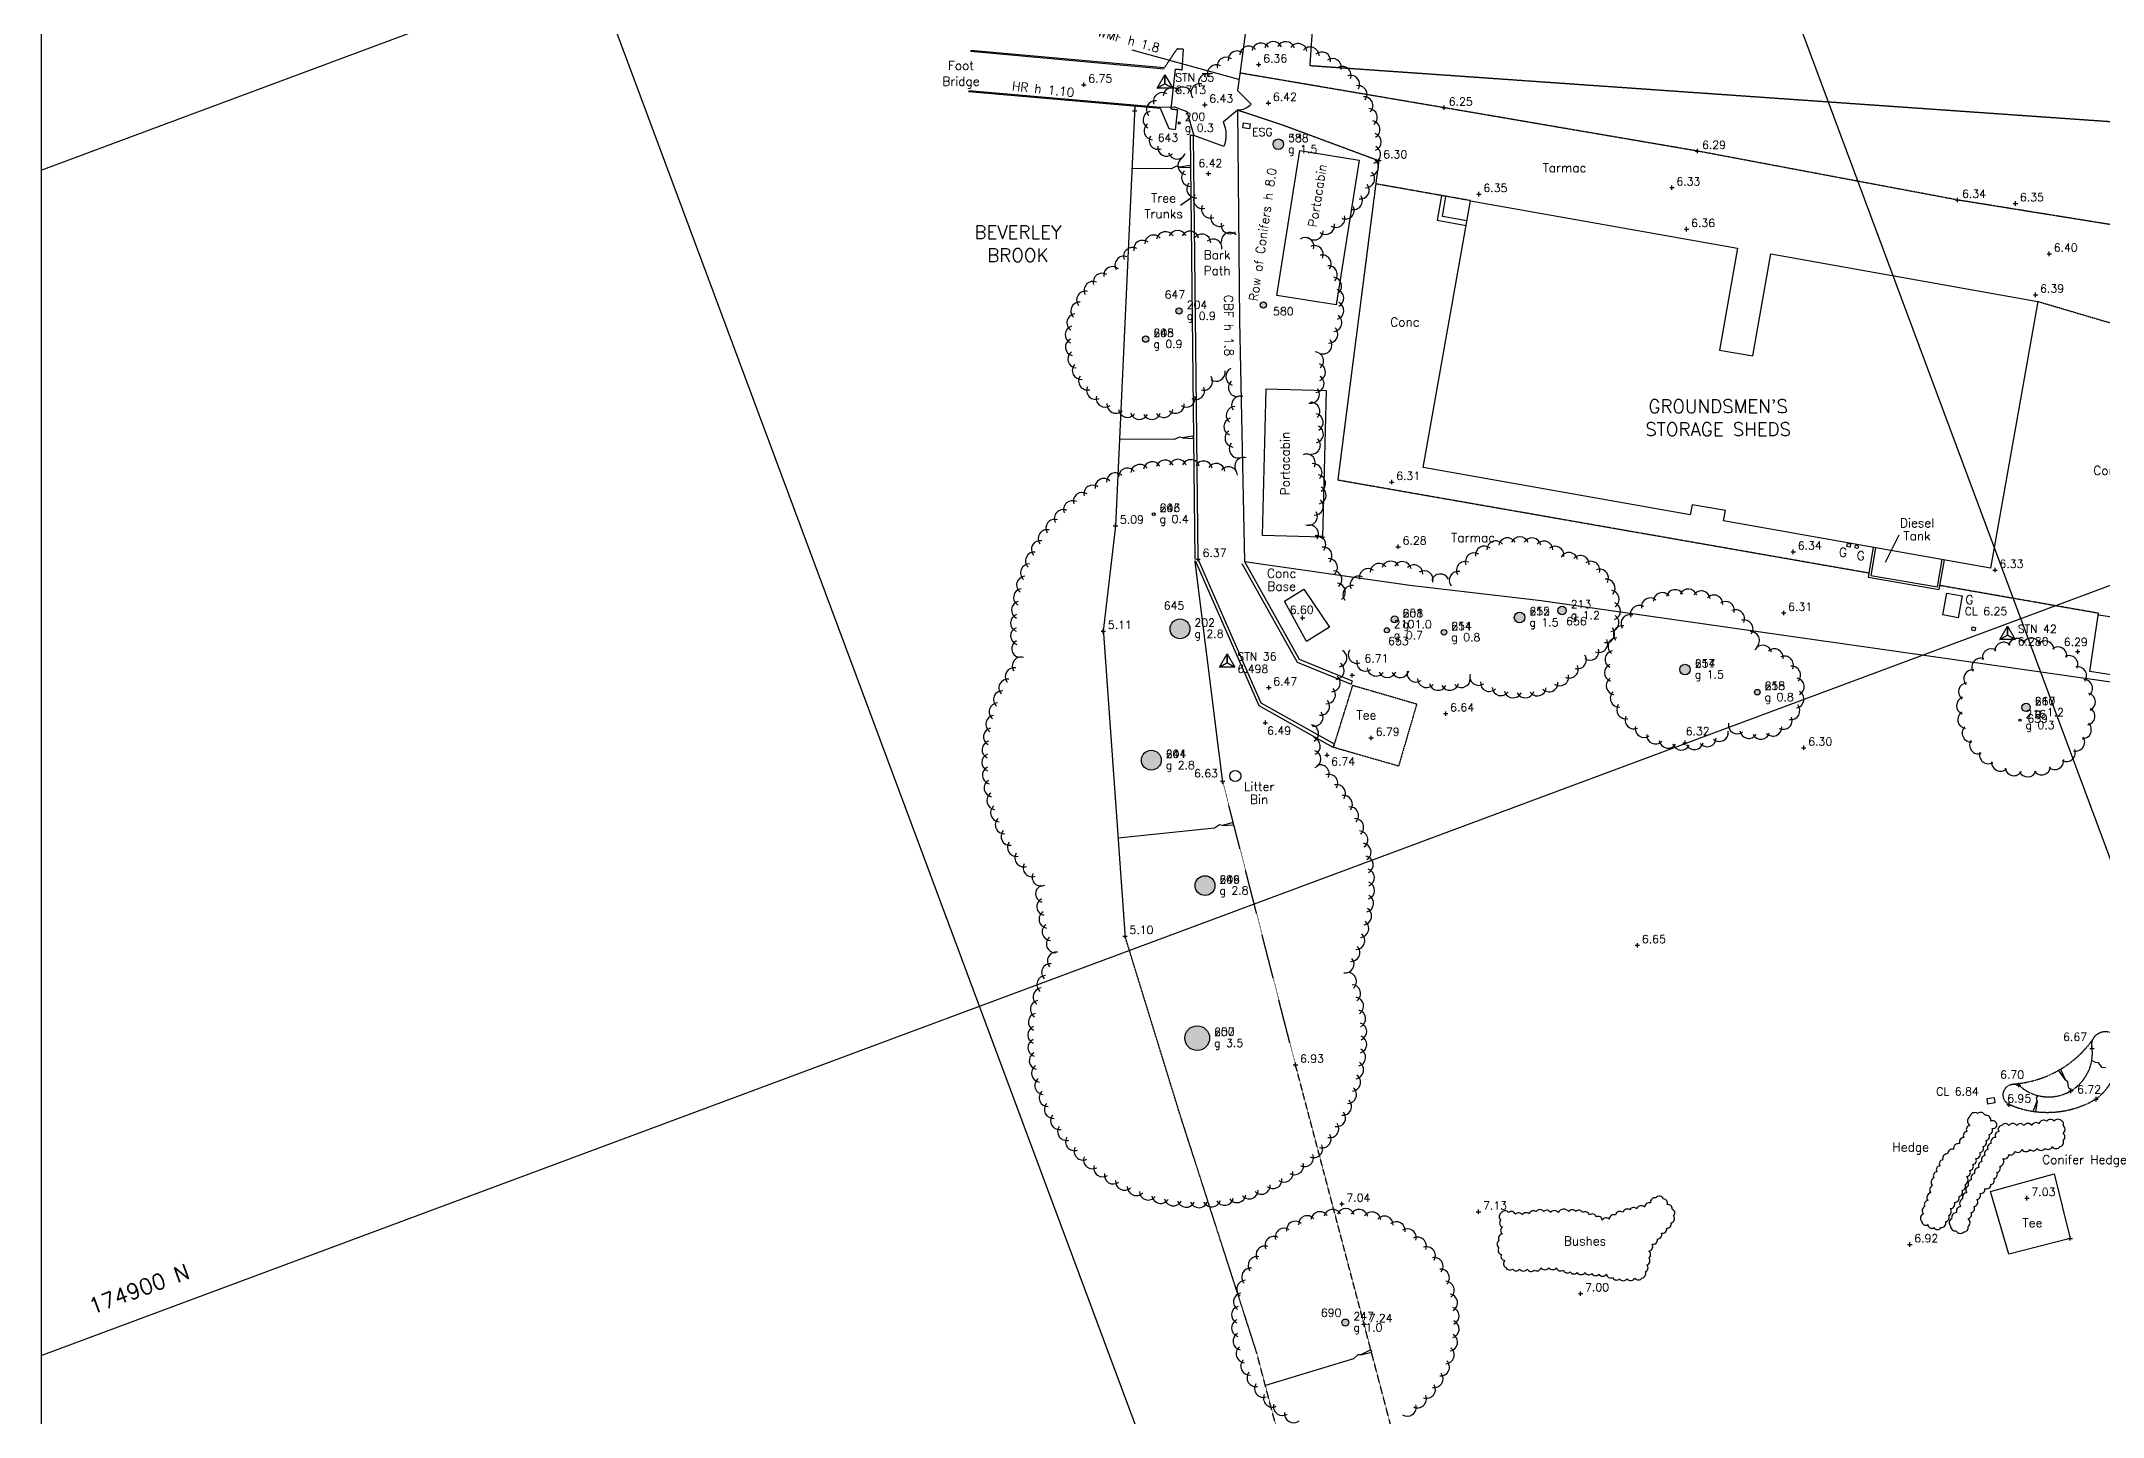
# Model space of a CAD drawing. Extents: x -4000 to 590500, y -6503 to 470250.
# Drawn here: x 0 to 92764, y 124105 to 186013 of the extents above; entities that cross this region are included whole.
import ezdxf
from ezdxf.enums import TextEntityAlignment as Align

# ---------------------------------------------------------------- set-up
doc = ezdxf.new("R2010")
doc.units = 0
doc.header["$LTSCALE"] = 0.0508
doc.linetypes.add('DASHED', pattern=[19.05, 12.7, -6.35])
for name, color, linetype in [('BORDER', 7, 'CONTINUOUS'), ('BOUNDARY', 30, 'CONTINUOUS'), ('BUILDING', 34, 'CONTINUOUS'), ('CONTROL', 1, 'CONTINUOUS'), ('DETAIL', 5, 'CONTINUOUS'), ('GIRTHTEXT', 4, 'CONTINUOUS'), ('GRID', 253, 'CONTINUOUS'), ('LEVEL', 1, 'CONTINUOUS'), ('OLDNUMBERS', 7, 'CONTINUOUS'), ('ROAD', 4, 'CONTINUOUS'), ('SERVICE', 1, 'CONTINUOUS'), ('SPORTS_PITCH', 5, 'DASHED'), ('TEXT', 7, 'CONTINUOUS'), ('TEXT_SERVICE', 1, 'CONTINUOUS'), ('VEGETATION', 3, 'CONTINUOUS')]:
    doc.layers.add(name, color=color, linetype=linetype)
doc.styles.add('ROMANS', font='Romans.shx')

msp = doc.modelspace()

# ---------------------------------------------------------------- hatches: boundary and pattern name
at = {"layer": 'VEGETATION', "linetype": 'Continuous'}
h = msp.add_hatch(color=256, dxfattribs=at)
edge = h.paths.add_edge_path()
edge.add_arc((56405, 226094), 191, 0, 360)
edge = h.paths.add_edge_path()
edge.add_arc((56250, 220708), 207, 0, 360)
edge = h.paths.add_edge_path()
edge.add_arc((55985, 217248), 159, 0, 360)
edge = h.paths.add_edge_path()
edge.add_arc((55338, 215519), 318, 0, 360)
edge = h.paths.add_edge_path()
edge.add_arc((55053, 212076), 239, 0, 360)
edge = h.paths.add_edge_path()
edge.add_arc((55250, 205024), 159, 0, 360)
edge = h.paths.add_edge_path()
edge.add_arc((54763, 198774), 286, 0, 360)
edge = h.paths.add_edge_path()
edge.add_arc((55013, 200126), 47.7, 0, 360)
edge = h.paths.add_edge_path()
edge.add_arc((54086, 199431), 47.7, 0, 360)
edge = h.paths.add_edge_path()
edge.add_arc((51142, 197904), 318, 0, 360)
edge = h.paths.add_edge_path()
edge.add_arc((52915, 189653), 286, 0, 360)
edge = h.paths.add_edge_path()
edge.add_arc((53318, 193159), 63.7, 0, 360)
edge = h.paths.add_edge_path()
edge.add_arc((55667, 181376), 239, 0, 360)
edge = h.paths.add_edge_path()
edge.add_arc((54994, 174142), 143, 0, 360)
edge = h.paths.add_edge_path()
edge.add_arc((51199, 173871), 143, 0, 360)
edge = h.paths.add_edge_path()
edge.add_arc((49699, 172607), 143, 0, 360)
edge = h.paths.add_edge_path()
edge.add_arc((51203, 182335), 47.7, 0, 360)
h = msp.add_hatch(color=256, dxfattribs=at)
edge = h.paths.add_edge_path()
edge.add_arc((89313, 156031), 191, 0, 360)
edge = h.paths.add_edge_path()
edge.add_arc((89038, 155453), 47.7, 0, 360)
edge = h.paths.add_edge_path()
edge.add_arc((99265, 166371), 79.6, 0, 360)
h = msp.add_hatch(color=256, dxfattribs=at)
edge = h.paths.add_edge_path()
edge.add_arc((50059, 164729), 63.7, 0, 360)
edge = h.paths.add_edge_path()
edge.add_arc((52367, 148010), 446, 0, 360)
edge = h.paths.add_edge_path()
edge.add_arc((51242, 159566), 446, 0, 360)
edge = h.paths.add_edge_path()
edge.add_arc((49950, 153655), 446, 0, 360)
edge = h.paths.add_edge_path()
edge.add_arc((68431, 160395), 191, 0, 360)
edge = h.paths.add_edge_path()
edge.add_arc((66522, 160079), 239, 0, 360)
edge = h.paths.add_edge_path()
edge.add_arc((63119, 159412), 127, 0, 360)
edge = h.paths.add_edge_path()
edge.add_arc((60553, 159503), 111, 0, 360)
edge = h.paths.add_edge_path()
edge.add_arc((60899, 159992), 159, 0, 360)
edge = h.paths.add_edge_path()
edge.add_arc((73966, 157734), 239, 0, 360)
edge = h.paths.add_edge_path()
edge.add_arc((77218, 156717), 127, 0, 360)
edge = h.paths.add_edge_path()
edge.add_arc((52017, 141146), 557, 0, 360)
edge = h.paths.add_edge_path()
edge.add_arc((58682, 128346), 159, 0, 360)
edge = h.paths.add_edge_path()
edge.add_arc((59428, 122983), 127, 0, 360)
edge = h.paths.add_edge_path()
edge.add_arc((59852, 122189), 127, 0, 360)
edge = h.paths.add_edge_path()
edge.add_arc((61003, 119968), 127, 0, 360)

# ---------------------------------------------------------------- linework, layer by layer
at = {"layer": 'BORDER', "flags": 128}
msp.add_lwpolyline([(535000, 0), (535000, 465000), (0, 465000), (0, 0)], close=True, dxfattribs=at)
at = {"layer": 'BOUNDARY', "linetype": 'Continuous', "flags": 128}
for points in [[(60119, 348616), (59860, 332163), (59556, 316487), (59219, 301610), (58706, 285888), (58318, 268247), (57764, 251878), (57209, 236702), (56768, 217958), (55597, 197036), (53957, 184751), (53827, 183800)], [(53894, 184287), (49084, 185608)], [(50376, 183042), (50999, 183067), (51554, 182849), (51858, 181774)], [(53179, 182379), (53830, 182923), (53915, 173450), (54138, 162603), (61584, 161537), (67500, 160838), (93225, 157164), (101764, 155897), (118861, 153732), (130055, 152249), (147287, 149961), (147000, 134542), (146803, 106015), (146719, 95528), (147037, 88786), (156505, 56088), (158628, 45902), (159049, 42804), (159728, 36615), (155246, 28255), (150411, 20539), (143179, 15181), (141171, 19761)]]:
    msp.add_lwpolyline(points, dxfattribs=at)
for points in [[(53830, 182923, 0.198912), (54450, 183182), (53827, 183800)], [(53179, 182379, -0.198912), (53221, 181268), (51858, 181774)]]:
    msp.add_lwpolyline(points, format="xyb", dxfattribs=at)
at = {"layer": 'BUILDING', "linetype": 'Continuous', "flags": 128}
for points in [[(58266, 174147), (55600, 174572), (56641, 181090), (59307, 180664)], [(74282, 165153), (74201, 164698), (62190, 166827), (64314, 178837), (76334, 176703), (75520, 172114), (77022, 171856), (77835, 176445), (89848, 174302), (87718, 162295), (75702, 164434), (75782, 164887)], [(57650, 163699), (54950, 163770), (55123, 170367), (57822, 170297)]]:
    msp.add_lwpolyline(points, close=True, dxfattribs=at)
for points in [[(64154, 177932), (63052, 178128), (63211, 179024), (63211, 179024), (63005, 179060), (62809, 177958), (64117, 177726)], [(82438, 163235), (82208, 161888), (85409, 161340), (85636, 162666)], [(82537, 163218), (82323, 161970), (85327, 161456), (85537, 162683)], [(92588, 160198), (96232, 159630), (95834, 157074), (92179, 157644), (92577, 160265)]]:
    msp.add_lwpolyline(points, dxfattribs=at)
at = {"layer": 'CONTROL', "linetype": 'Continuous', "flags": 128}
for points in [[(50566, 184103), (50566, 184503), (50912, 183903), (50566, 184103), (50220, 183903), (50566, 184503), (50566, 184103), (50912, 183903), (50220, 183903), (50566, 184103)], [(88475, 159280), (88475, 159680), (88821, 159080), (88475, 159280), (88129, 159080), (88475, 159680), (88475, 159280), (88821, 159080), (88129, 159080), (88475, 159280)], [(53366, 158044), (53366, 158444), (53712, 157844), (53366, 158044), (53020, 157844), (53366, 158444), (53366, 158044), (53712, 157844), (53020, 157844), (53366, 158044)]]:
    msp.add_lwpolyline(points, dxfattribs=at)
at = {"layer": 'DETAIL', "linetype": 'Continuous', "flags": 128}
for points in [[(50525, 184762), (41822, 185549)], [(50530, 184811), (41826, 185598)], [(41732, 183747), (50342, 182995), (50745, 182079), (51043, 182047)], [(41737, 183797), (50376, 183042)], [(49212, 183094), (48338, 164203), (47792, 159464)]]:
    msp.add_lwpolyline(points, dxfattribs=at)
at = {"layer": 'DETAIL', "linetype": 'DASHED', "flags": 128}
for points in [[(51043, 182047), (51139, 182919), (50842, 182951), (51041, 184765), (51340, 184732), (51399, 185647), (51100, 185666), (50545, 184834)], [(53161, 152711), (51918, 162643)], [(47792, 159464), (48768, 145739)], [(58147, 154229), (59019, 157027), (61895, 156186), (61075, 153389), (58147, 154229)], [(126676, 36465), (120546, 38231), (109294, 45079), (103220, 49249), (97026, 55792), (90063, 62905), (82637, 69549), (77885, 80194), (72602, 91181), (67258, 103429), (62455, 117145), (59527, 128270), (56440, 139942), (53161, 152711)], [(135783, 26241), (118518, 33611), (106578, 40879), (99953, 45427), (93424, 52324), (86606, 59289), (78506, 66535), (73348, 78091), (68056, 89097), (62601, 101600), (57670, 115680), (54693, 126995), (51246, 137697), (48768, 145739)]]:
    msp.add_lwpolyline(points, dxfattribs=at)
at = {"layer": 'DETAIL', "flags": 128}
for points in [[(51215, 180346), (51207, 180346), (51081, 180388), (50842, 180274), (49082, 180289)], [(51345, 168158), (51337, 168158), (51212, 168200), (50972, 168086), (48518, 168106)], [(53155, 150713), (53147, 150712), (53017, 150740), (52792, 150599), (48455, 150143)], [(92882, 139806), (92874, 139810), (92743, 139825), (92576, 140032), (92444, 140047), (92269, 140144)], [(91068, 139288), (91072, 139281), (91177, 139199), (91212, 138935), (91316, 138853), (91353, 138789)], [(89805, 138322), (89806, 138330), (89787, 138461), (89857, 138560)], [(91198, 132133), (91398, 132133)], [(91298, 132033), (91298, 132233)], [(59382, 126890), (59374, 126887), (59241, 126890), (59047, 126709), (55093, 125516)]]:
    msp.add_lwpolyline(points, dxfattribs=at)
for points in [[(51215, 180346), (51717, 180327), (51711, 180427)], [(51345, 168158), (51847, 168139), (51841, 168238)], [(53155, 150713), (53656, 150750), (53639, 150849)], [(91068, 139288), (90777, 139697), (90864, 139747)], [(89805, 138322), (89736, 137824), (89639, 137848)], [(59382, 126890), (59867, 127020), (59832, 127114)]]:
    msp.add_lwpolyline(points, close=True, dxfattribs=at)
at = {"layer": 'DETAIL', "linetype": 'Continuous', "flags": 128}
for points in [[(57966, 159640), (56940, 158995), (55943, 160805), (56807, 161357)], [(88533, 131416), (87716, 134250), (90570, 135044), (91298, 132133)]]:
    msp.add_lwpolyline(points, close=True, dxfattribs=at)
at = {"layer": 'DETAIL', "linetype": 'DASHED', "flags": 128}
msp.add_lwpolyline([(92461, 138397, -0.242627), (88550, 138151, -0.977854), (88984, 139036, 0.697911), (92284, 140685, -0.807252), (93368, 141210, -0.307002)], format="xyb", close=True, dxfattribs=at)
at = {"layer": 'DETAIL', "linetype": 'Continuous'}
msp.add_circle((53727, 152945), 250, dxfattribs=at)
at = {"layer": 'DETAIL', "linetype": 'DASHED'}
msp.add_arc((88395, 143891), 4823, 274.17737, 324.62278, dxfattribs=at)
at = {"layer": 'GRID', "linetype": 'Continuous', "flags": 128}
for points in [[(148666, 0), (0, 399259)], [(0, 180214), (535000, 379423)], [(0, 126860), (535000, 326070)], [(95312, 0), (0, 255972)]]:
    msp.add_lwpolyline(points, dxfattribs=at)
at = {"layer": 'LEVEL', "flags": 128}
for points in [[(54685, 184961), (54885, 184961)], [(54785, 184861), (54785, 185061)], [(46813, 184055), (47013, 184055)], [(46913, 183955), (46913, 184155)], [(49102, 182880), (49302, 182880)], [(49202, 182780), (49202, 182980)], [(52257, 183148), (52457, 183148)], [(52357, 183048), (52357, 183248)], [(55123, 183230), (55323, 183230)], [(55223, 183130), (55223, 183330)], [(63033, 183018), (63233, 183018)], [(63133, 182918), (63133, 183118)], [(74429, 181068), (74629, 181068)], [(74529, 180968), (74529, 181168)], [(52424, 180053), (52624, 180053)], [(52524, 179953), (52524, 180153)], [(60087, 180642), (60287, 180642)], [(60186, 180542), (60186, 180742)], [(64595, 179128), (64795, 179128)], [(64695, 179028), (64695, 179228)], [(73276, 179425), (73476, 179425)], [(73376, 179325), (73376, 179525)], [(86132, 178866), (86332, 178866)], [(86232, 178766), (86232, 178966)], [(88736, 178712), (88936, 178712)], [(88836, 178612), (88836, 178812)], [(73940, 177553), (74140, 177553)], [(74040, 177453), (74040, 177653)], [(90256, 176446), (90456, 176446)], [(90356, 176346), (90356, 176546)], [(89642, 174601), (89842, 174601)], [(89742, 174501), (89742, 174701)], [(60671, 166172), (60871, 166172)], [(60771, 166072), (60771, 166272)], [(48238, 164203), (48438, 164203)], [(48338, 164103), (48338, 164303)], [(57550, 163699), (57750, 163699)], [(57650, 163599), (57650, 163799)], [(61057, 163162), (61057, 163362)], [(51956, 162703), (52156, 162703)], [(52056, 162603), (52056, 162803)], [(60957, 163262), (61157, 163262)], [(78739, 163031), (78939, 163031)], [(78839, 162931), (78839, 163131)], [(87817, 162211), (88017, 162211)], [(87917, 162111), (87917, 162311)], [(47792, 159364), (47792, 159564)], [(56657, 160063), (56857, 160063)], [(56757, 159963), (56757, 160163)], [(78308, 160282), (78508, 160282)], [(78408, 160182), (78408, 160382)], [(47692, 159464), (47892, 159464)], [(91637, 158442), (91637, 158642)], [(91537, 158542), (91737, 158542)], [(55138, 156920), (55338, 156920)], [(55238, 156820), (55238, 157020)], [(58892, 157476), (59092, 157476)], [(58992, 157376), (58992, 157576)], [(63199, 155652), (63199, 155852)], [(54982, 155344), (55182, 155344)], [(55082, 155244), (55082, 155444)], [(63099, 155752), (63299, 155752)], [(59745, 154656), (59945, 154656)], [(59845, 154556), (59845, 154756)], [(73866, 154439), (74066, 154439)], [(73966, 154339), (73966, 154539)], [(79209, 154214), (79409, 154214)], [(79309, 154114), (79309, 154314)], [(57759, 153886), (57959, 153886)], [(57859, 153786), (57859, 153986)], [(53061, 152711), (53261, 152711)], [(53161, 152611), (53161, 152811)], [(48668, 145739), (48868, 145739)], [(48768, 145639), (48768, 145839)], [(71724, 145324), (71924, 145324)], [(71824, 145224), (71824, 145424)], [(92184, 140685), (92384, 140685)], [(92284, 140585), (92284, 140785)], [(56340, 139942), (56540, 139942)], [(56440, 139842), (56440, 140042)], [(88550, 138051), (88550, 138251)], [(88884, 139036), (89084, 139036)], [(88984, 138936), (88984, 139136)], [(91230, 138775), (91430, 138775)], [(91330, 138675), (91330, 138875)], [(92361, 138397), (92561, 138397)], [(92461, 138297), (92461, 138497)], [(88450, 138151), (88650, 138151)], [(58429, 133686), (58629, 133686)], [(58529, 133586), (58529, 133786)], [(89254, 133944), (89454, 133944)], [(89354, 133844), (89354, 134044)], [(64576, 133331), (64776, 133331)], [(64676, 133231), (64676, 133431)], [(83982, 131858), (84182, 131858)], [(84082, 131758), (84082, 131958)], [(69168, 129650), (69368, 129650)], [(69268, 129550), (69268, 129750)], [(59427, 128270), (59627, 128270)], [(59527, 128170), (59527, 128370)]]:
    msp.add_lwpolyline(points, dxfattribs=at)
at = {"layer": 'ROAD', "linetype": 'DASHED', "flags": 128}
for points in [[(142615, 168983), (131201, 171101), (120026, 173063), (108950, 175060), (97057, 177125), (86232, 178866), (74529, 181068), (63133, 183018), (53944, 184579)], [(53830, 182923), (55918, 182228), (60186, 180642), (58340, 166257)], [(64314, 178837), (60052, 179592)], [(89848, 174302), (98664, 171696)], [(82240, 162073), (58340, 166257)], [(92577, 160265), (85438, 161514)]]:
    msp.add_lwpolyline(points, dxfattribs=at)
at = {"layer": 'ROAD', "linetype": 'Continuous', "flags": 128}
for points in [[(52056, 162703), (51852, 181776), (51702, 181776), (51906, 162701)], [(51918, 162643), (54782, 156111), (58123, 154244), (58196, 154375), (54900, 156217), (52056, 162703)], [(54028, 162512), (56517, 158074), (58943, 157078), (59000, 157216), (56622, 158193), (54159, 162586)]]:
    msp.add_lwpolyline(points, dxfattribs=at)
at = {"layer": 'SERVICE', "linetype": 'Continuous', "flags": 128}
for points in [[(54096, 182339), (54404, 182297), (54372, 182069), (54065, 182111)], [(81272, 163414), (81419, 163386), (81392, 163239), (81244, 163266)], [(85564, 160196), (85749, 161178), (86437, 161049), (86252, 160066)], [(86894, 159651), (87041, 159623), (87013, 159476), (86866, 159503)], [(87913, 138235), (87598, 138181), (87555, 138427), (87871, 138481)]]:
    msp.add_lwpolyline(points, close=True, dxfattribs=at)
at = {"layer": 'SERVICE', "linetype": 'Continuous'}
msp.add_circle((81693, 163261), 80, dxfattribs=at)
at = {"layer": 'SPORTS_PITCH', "linetype": 'DASHED', "flags": 128}
msp.add_lwpolyline([(120276, 180484), (57095, 184905), (63702, 281668), (126941, 277052), (120276, 180484)], close=True, dxfattribs=at)
at = {"layer": 'TEXT', "linetype": 'Continuous', "flags": 128}
for points in [[(51260, 178642), (51732, 178960)], [(83593, 163786), (82979, 162559)]]:
    msp.add_lwpolyline(points, dxfattribs=at)
at = {"layer": 'VEGETATION', "linetype": 'Continuous', "flags": 128}
for points in [[(88001, 137268, 0.520567), (87730, 137403, 0.520567), (87459, 137673, 0.520567), (87135, 137754, 0.520567), (86783, 137619, 0.520567), (86783, 137214, 0.520567), (86647, 136943, 0.520567), (86512, 136673, 0.520567), (86323, 136402, 0.520567), (86052, 136132, 0.520567), (85781, 135942, 0.520567), (85565, 135672, 0.520567), (85430, 135401, 0.520567), (85294, 135131, 0.520567), (85159, 134860, 0.520567), (85105, 134509, 0.520567), (85024, 134184, 0.520567), (84888, 133833, 0.520567), (84753, 133562, 0.520567), (84699, 133238, 0.520567), (84618, 132886, 0.520567), (84888, 132751, 0.520567), (85159, 132616, 0.520567), (85484, 132616, 0.520567), (85700, 132886, 0.520567), (85836, 133157, 0.520567), (85890, 133481, 0.520567), (86106, 133752, 0.520567), (86296, 134022, 0.520567), (86431, 134293, 0.520567), (86566, 134563, 0.520567), (86647, 134915, 0.520567), (86783, 135185, 0.520567), (86918, 135456, 0.520567), (87053, 135726, 0.520567), (87243, 135996, 0.520567), (87378, 136267, 0.520567), (87513, 136537, 0.520567), (87649, 136808, 0.520567), (87784, 137078, 0.520567), (88001, 137268)], [(90923, 137403, 0.520567), (90572, 137403, 0.520567), (90247, 137403, 0.520567), (89895, 137295, 0.520567), (89570, 137214, 0.520567), (89218, 137214, 0.520567), (88894, 137214, 0.520567), (88542, 137214, 0.520567), (88217, 137214, 0.520567), (88082, 136943, 0.520567), (87946, 136673, 0.520567), (87730, 136402, 0.520567), (87595, 136132, 0.520567), (87459, 135861, 0.520567), (87324, 135591, 0.520567), (87189, 135320, 0.520567), (86999, 135050, 0.520567), (86864, 134779, 0.520567), (86729, 134509, 0.520567), (86647, 134184, 0.520567), (86458, 133914, 0.520567), (86377, 133562, 0.520567), (86187, 133292, 0.520567), (85971, 133021, 0.520567), (85917, 132697, 0.520567), (86160, 132480, 0.520567), (86512, 132426, 0.520567), (86702, 132670, 0.520567), (86702, 133021, 0.520567), (86837, 133292, 0.520567), (86972, 133562, 0.520567), (87107, 133887, 0.520567), (87243, 134157, 0.520567), (87459, 134374, 0.520567), (87730, 134563, 0.520567), (87865, 134833, 0.520567), (88001, 135104, 0.520567), (88136, 135374, 0.520567), (88271, 135726, 0.520567), (88542, 135915, 0.520567), (88812, 136051, 0.520567), (89137, 136132, 0.520567), (89489, 136132, 0.520567), (89814, 136186, 0.520567), (90166, 136186, 0.520567), (90490, 136267, 0.520567), (90842, 136267, 0.520567), (90978, 136537, 0.520567), (90978, 136862, 0.520567), (90978, 137214, 0.520567), (90923, 137403)], [(68258, 133294, 0.520567), (67917, 133294, 0.520567), (67607, 133341, 0.520567), (67266, 133341, 0.520567), (66956, 133232, 0.520567), (66646, 133186, 0.520567), (66336, 133217, 0.520567), (66026, 133294, 0.520567), (65716, 133294, 0.520567), (65669, 132953, 0.520567), (65747, 132643, 0.520567), (65747, 132333, 0.520567), (65592, 132024, 0.520567), (65592, 131714, 0.520567), (65700, 131404, 0.520567), (65855, 131140, 0.520567), (65902, 130831, 0.520567), (66212, 130753, 0.520567), (66522, 130753, 0.520567), (66863, 130753, 0.520567), (67173, 130707, 0.520567), (67483, 130815, 0.520567), (67840, 130815, 0.520567), (68181, 130815, 0.520567), (68491, 130707, 0.520567), (68801, 130629, 0.520567), (69111, 130598, 0.520567), (69468, 130598, 0.520567), (69778, 130552, 0.520567), (70088, 130521, 0.520567), (70429, 130521, 0.520567), (70708, 130366, 0.520567), (71018, 130319, 0.520567), (71359, 130319, 0.520567), (71715, 130350, 0.520567), (72026, 130350, 0.520567), (72181, 130629, 0.520567), (72258, 130939, 0.520567), (72336, 131249, 0.520567), (72336, 131559, 0.520567), (72491, 131869, 0.520567), (72723, 132101, 0.520567), (72909, 132364, 0.520567), (73142, 132597, 0.520567), (73343, 132829, 0.520567), (73452, 133139, 0.520567), (73390, 133449, 0.520567), (73157, 133650, 0.520567), (73002, 133914, 0.520567), (72646, 133960, 0.520567), (72413, 133728, 0.520567), (72150, 133542, 0.520567), (71793, 133464, 0.520567), (71483, 133418, 0.520567), (71173, 133310, 0.520567), (70832, 133186, 0.520567), (70553, 133000, 0.520567), (70243, 132953, 0.520567), (69979, 133108, 0.520567), (69669, 133186, 0.520567), (69359, 133294, 0.520567), (69049, 133341, 0.520567), (68739, 133341, 0.520567), (68258, 133294)]]:
    msp.add_lwpolyline(points, format="xyb", close=True, dxfattribs=at)
at = {"layer": 'VEGETATION', "linetype": 'Continuous'}
for centre, radius in [((51203, 182335), 47.7), ((55667, 181376), 239), ((51199, 173871), 143), ((54994, 174142), 143), ((49699, 172607), 143), ((50059, 164729), 63.7), ((68431, 160395), 191), ((51242, 159566), 446), ((60553, 159503), 111), ((60899, 159992), 159), ((66522, 160079), 239), ((63119, 159412), 127), ((73966, 157734), 239), ((77218, 156717), 127), ((89313, 156031), 191), ((89038, 155453), 47.7), ((49950, 153655), 446), ((52367, 148010), 446), ((52017, 141146), 557), ((58682, 128346), 159)]:
    msp.add_circle(centre, radius, dxfattribs=at)
for centre, start, end in [((53810, 185176), 46.41003, 185.68176), ((54332, 185390), 38.76425, 178.03598), ((54878, 185532), 31.11846, 170.39019), ((55438, 185600), 23.47268, 162.74441), ((56002, 185593), 15.82689, 155.09862), ((56560, 185511), 8.18111, 147.45284), ((57102, 185355), 0.53532, 139.80705), ((57619, 185129), 352.88954, 132.16127), ((52873, 184552), 61.7016, 200.97333), ((53320, 184895), 54.05582, 193.32755), ((58101, 184836), 345.24375, 124.51548), ((58540, 184481), 337.59797, 116.8697), ((50445, 183304), 58.3976, 197.66933), ((50882, 183523), 35.46025, 174.73198), ((51371, 183554), 12.52289, 151.79462), ((52134, 183702), 76.99317, 216.2649), ((52475, 184152), 69.34739, 208.61912), ((58927, 184071), 329.95218, 109.22391), ((59257, 183614), 322.3064, 101.57813), ((49979, 182466), 104.27231, 243.54404), ((50127, 182932), 81.33496, 220.60669), ((59523, 183116), 314.66061, 93.93234), ((59720, 182588), 307.01483, 86.28656), ((50025, 181978), 127.20967, 266.4814), ((59845, 182038), 299.36904, 78.64077), ((59896, 181476), 291.72326, 70.99499), ((50257, 181548), 150.14703, 289.41876), ((50639, 181241), 173.08438, 312.35611), ((51110, 181108), 196.02174, 335.29347), ((59872, 180912), 284.07747, 63.3492), ((51547, 180414), 123.50068, 262.77241), ((51712, 179874), 131.14647, 270.4182), ((59601, 179820), 268.7859, 48.05763), ((59773, 180357), 276.43168, 55.70342), ((51947, 179362), 138.79225, 278.06398), ((52248, 178885), 146.43804, 285.70977), ((59051, 178837), 253.49433, 32.76606), ((59359, 179310), 261.14011, 40.41185), ((52610, 178452), 154.08382, 293.35555), ((53026, 178071), 161.72961, 301.00134), ((58262, 178035), 238.20276, 17.47449), ((58684, 178410), 245.84854, 25.12027), ((50054, 176892), 41.12726, 180.39899), ((50586, 177043), 31.29697, 170.5687), ((51137, 177101), 21.46667, 160.7384), ((51689, 177064), 11.63638, 150.90811), ((52227, 176934), 1.80608, 141.07781), ((53489, 177749), 169.37539, 308.64712), ((53496, 177004), 47.9918, 187.26353), ((57289, 177468), 222.91119, 2.18292), ((57795, 177719), 230.55697, 9.8287), ((48715, 175937), 70.61815, 209.88988), ((49104, 176331), 60.78785, 200.05958), ((49555, 176652), 50.95756, 190.22929), ((52735, 176713), 351.97579, 131.24752), ((56867, 176774), 344.92154, 124.19327), ((57289, 176416), 335.09125, 114.36298), ((57643, 175990), 325.26095, 104.53268), ((47738, 175175), 57.72482, 196.99655), ((48206, 175472), 47.89452, 187.16625), ((57920, 175511), 315.43066, 94.70239), ((58111, 174991), 305.60036, 84.87209), ((46989, 174365), 77.38541, 216.65714), ((47329, 174802), 67.55511, 206.82684), ((58210, 174447), 295.77007, 75.0418), ((46555, 173351), 97.046, 236.31773), ((46728, 173877), 87.2157, 226.48743), ((58125, 173347), 276.10948, 55.38121), ((58215, 173893), 285.93977, 65.2115), ((46474, 172803), 106.87629, 246.14802), ((46488, 172250), 116.70659, 255.97832), ((57675, 172340), 256.44888, 35.72062), ((57943, 172824), 266.27918, 45.55091), ((46596, 171707), 126.53688, 265.80861), ((57302, 171633), 307.79906, 87.07079), ((46795, 171191), 136.36718, 275.63891), ((47080, 170716), 146.19747, 285.46921), ((52311, 170707), 254.33072, 33.60245), ((52874, 171109), 231.6071, 10.87883), ((53703, 170925), 115.19502, 254.46675), ((53820, 170416), 131.46178, 270.73351), ((57323, 170599), 275.26554, 54.53727), ((57387, 171118), 291.5323, 70.80403), ((47441, 170296), 156.02777, 295.2995), ((47869, 169945), 165.85807, 305.1298), ((51519, 169938), 234.67013, 13.94186), ((51948, 170288), 244.50043, 23.77216), ((53964, 169640), 74.73083, 214.00256), ((57117, 170119), 258.99879, 38.27052), ((48350, 169671), 175.68836, 314.96009), ((48871, 169484), 185.51866, 324.79039), ((49416, 169389), 195.34895, 334.62068), ((49970, 169388), 205.17925, 344.45098), ((50515, 169481), 215.00954, 354.28127), ((51037, 169667), 224.83984, 4.11157), ((53621, 168665), 107.26435, 246.53608), ((53723, 169177), 90.99759, 230.26932), ((57132, 169356), 315.72973, 95.00146), ((57286, 168857), 299.46297, 78.73471), ((53667, 168145), 123.53111, 262.80284), ((53857, 167658), 139.79786, 279.06959), ((57157, 167831), 266.92946, 46.20119), ((57295, 168335), 283.19622, 62.46795), ((49996, 166688), 30.2943, 169.56603), ((50569, 166765), 25.70683, 164.97856), ((51147, 166796), 21.11936, 160.39109), ((51726, 166781), 16.53189, 155.80362), ((52301, 166719), 11.94442, 151.21615), ((52870, 166611), 7.35694, 146.62867), ((54102, 166884), 73.59858, 212.87031), ((56935, 167032), 333.12875, 112.40048), ((57232, 166603), 316.86199, 96.13372), ((47817, 165934), 48.64418, 187.91591), ((48337, 166187), 44.05671, 183.32844), ((48876, 166399), 39.46924, 178.74097), ((49430, 166566), 34.88177, 174.1535), ((53428, 166459), 2.76947, 142.0412), ((57396, 166107), 300.59523, 79.86696), ((46400, 164936), 62.4066, 201.67833), ((46845, 165306), 57.81913, 197.09086), ((47319, 165639), 53.23166, 192.50339), ((57288, 165079), 268.06172, 47.33345), ((57416, 165585), 284.32847, 63.6002), ((45606, 164095), 71.58154, 210.85327), ((45986, 164532), 66.99407, 206.2658), ((57023, 164629), 251.79496, 31.06669), ((57077, 163837), 326.56456, 105.83629), ((44956, 163139), 80.75648, 220.02821), ((45262, 163630), 76.16901, 215.44074), ((57400, 163356), 321.97709, 101.24882), ((64938, 162894), 49.72183, 188.99356), ((65442, 163123), 39.89154, 179.16327), ((65978, 163263), 30.06124, 169.33297), ((66529, 163309), 20.23095, 159.50268), ((67081, 163260), 10.40065, 149.67238), ((67616, 163118), 0.57036, 139.84209), ((68119, 162887), 350.74006, 130.01179), ((44467, 162091), 89.93142, 229.20315), ((44691, 162624), 85.34395, 224.61568), ((57683, 162852), 317.38962, 96.66135), ((57926, 162326), 312.80215, 92.07388), ((60194, 162108), 38.79344, 178.06517), ((60717, 162215), 25.03103, 164.30276), ((61251, 162195), 11.26862, 150.54035), ((61765, 162047), 357.5062, 136.77793), ((64083, 162197), 69.38242, 208.65415), ((64481, 162583), 59.55213, 198.82386), ((68744, 162603), 12.2944, 151.56613), ((69260, 162465), 358.53199, 137.80372), ((69729, 162209), 344.76957, 124.0413), ((44287, 161541), 94.5189, 233.79063), ((58125, 161783), 308.21468, 87.48641), ((58280, 161225), 303.62721, 82.89894), ((58973, 161117), 80.08068, 219.35241), ((59296, 161543), 66.31827, 205.59), ((59711, 161880), 52.55586, 191.82759), ((62229, 161782), 343.74379, 123.01552), ((62954, 161636), 24.61168, 163.88341), ((63757, 161750), 79.21272, 218.48445), ((70123, 161848), 331.00716, 110.27889), ((70420, 161403), 317.24475, 96.51648), ((44061, 160406), 103.69384, 242.96557), ((44151, 160978), 99.10637, 238.3781), ((70603, 160901), 303.48233, 82.75406), ((70661, 160370), 289.71992, 68.99165), ((71906, 160222), 59.98206, 199.25379), ((72397, 160557), 49.4196, 188.69133), ((72941, 160797), 38.85715, 178.12888), ((73520, 160933), 28.2947, 167.56643), ((74114, 160960), 17.73224, 157.00397), ((74703, 160879), 7.16979, 146.44152), ((75267, 160690), 356.60733, 135.87906), ((75787, 160402), 346.04488, 125.31661), ((44017, 159829), 108.28131, 247.55304), ((44019, 159250), 112.86878, 252.14051), ((70397, 159342), 262.19509, 41.46682), ((70591, 159840), 275.95751, 55.22924), ((71147, 159312), 81.10697, 220.3787), ((71485, 159802), 70.54451, 209.81624), ((76245, 160022), 335.48243, 114.75416), ((76626, 159566), 324.91997, 104.1917), ((44067, 158674), 117.45625, 256.72798), ((69688, 158553), 234.67027, 13.942), ((70090, 158904), 248.43268, 27.70441), ((70906, 158769), 91.66942, 230.94115), ((76917, 159047), 314.35752, 93.62925), ((77460, 158430), 12.33271, 151.60445), ((77991, 158265), 353.84842, 133.12015), ((87747, 158268), 55.36413, 194.63586), ((88305, 158568), 42.03079, 181.30252), ((88917, 158732), 28.69746, 167.96919), ((89551, 158751), 15.36413, 154.63586), ((90172, 158623), 2.03079, 141.30252), ((90746, 158355), 348.69746, 127.96919), ((43773, 157413), 79.04553, 218.31726), ((44093, 157895), 74.45806, 213.72979), ((58225, 157688), 275.30317, 54.5749), ((58352, 158252), 279.89064, 59.16237), ((59212, 158410), 149.54998, 288.82171), ((59595, 158062), 166.753, 306.02473), ((60064, 157843), 183.95602, 323.22775), ((68762, 157751), 244.27186, 23.54359), ((69127, 158168), 254.10216, 33.37389), ((70738, 157597), 112.79433, 252.06606), ((70768, 158190), 102.23187, 241.50361), ((78442, 157940), 335.36413, 114.63586), ((78767, 157489), 316.87983, 96.15156), ((86910, 157327), 82.03079, 221.30252), ((87273, 157846), 68.69746, 207.96919), ((91244, 157962), 335.36413, 114.63586), ((91637, 157464), 322.03079, 101.30252), ((43253, 156380), 88.22047, 227.4922), ((43492, 156907), 83.633, 222.90473), ((57836, 156598), 266.12823, 45.39996), ((58052, 157135), 270.7157, 49.98743), ((60577, 157773), 201.15903, 340.43076), ((61150, 157776), 206.82424, 346.09597), ((61858, 157572), 165.95634, 305.22807), ((62332, 157325), 179.71875, 318.99048), ((62851, 157197), 193.48117, 332.7529), ((63386, 157197), 207.24358, 346.51531), ((63905, 157325), 221.00599, 0.27772), ((64681, 157424), 165.6295, 304.90123), ((65161, 157149), 175.45979, 314.73152), ((65682, 156959), 185.29009, 324.56182), ((67326, 156950), 214.78097, 354.05271), ((67848, 157133), 224.61127, 3.883), ((68332, 157403), 234.44157, 13.7133), ((70818, 157007), 123.35678, 262.62851), ((78932, 156958), 298.39554, 77.66727), ((86676, 156738), 95.36413, 234.63586), ((91905, 156890), 308.69746, 87.96919), ((43056, 155836), 92.80794, 232.07967), ((57577, 156081), 261.54076, 40.81249), ((66227, 156862), 195.12038, 334.39211), ((66780, 156859), 204.95068, 344.22241), ((71004, 156443), 133.91924, 273.19097), ((71291, 155922), 144.48169, 283.75342), ((78733, 155879), 261.42695, 40.69868), ((78920, 156403), 279.91124, 59.18297), ((86584, 156110), 108.69746, 247.96919), ((92015, 155635), 282.03079, 61.30252), ((92033, 156269), 295.36413, 74.63586), ((42797, 154708), 101.98289, 241.25462), ((42904, 155277), 97.39542, 236.66715), ((57079, 154859), 299.95148, 79.22321), ((57278, 155585), 256.95329, 36.22502), ((71669, 155462), 155.04415, 294.31588), ((72124, 155079), 165.6066, 304.87833), ((75513, 154898), 228.98132, 8.25305), ((76318, 155239), 169.00547, 308.2772), ((76833, 155030), 187.48977, 326.7615), ((77925, 155137), 224.45836, 3.73009), ((78389, 155442), 242.94265, 22.21438), ((86639, 155479), 122.03079, 261.30252), ((86838, 154877), 135.36413, 274.63586), ((91850, 155023), 268.69746, 47.96919), ((42735, 154133), 106.57036, 245.84209), ((57153, 154285), 295.36401, 74.63574), ((57180, 153707), 290.77654, 70.04827), ((72642, 154787), 176.16905, 315.44078), ((73204, 154594), 186.73151, 326.00324), ((73793, 154508), 197.29396, 336.56569), ((74387, 154531), 207.85642, 347.12815), ((74967, 154662), 218.41887, 357.6906), ((77388, 154994), 205.97406, 345.24579), ((87171, 154337), 148.69746, 287.96919), ((87620, 153889), 162.03079, 301.30252), ((91128, 153991), 242.03079, 21.30252), ((91550, 154465), 255.36413, 34.63586), ((42720, 153554), 111.15783, 250.42956), ((42751, 152977), 115.7453, 255.01703), ((57554, 153047), 334.51505, 113.78678), ((88159, 153556), 175.36413, 314.63586), ((88761, 153357), 188.69746, 327.96919), ((89392, 153302), 202.03079, 341.30252), ((90020, 153394), 215.36413, 354.63586), ((90609, 153628), 228.69746, 7.96919), ((42829, 152403), 120.33277, 259.6045), ((42952, 151837), 124.92024, 264.19197), ((57941, 152615), 329.92758, 109.19931), ((58291, 152155), 325.34011, 104.61184), ((43119, 151283), 129.50771, 268.77944), ((58604, 151668), 320.75264, 100.02437), ((58876, 151157), 316.16517, 95.4369), ((43331, 150745), 134.09518, 273.36691), ((43585, 150225), 138.68266, 277.95439), ((59107, 150626), 311.5777, 90.84943), ((59295, 150079), 306.99022, 86.26196), ((43880, 149727), 143.27013, 282.54186), ((44213, 149254), 147.8576, 287.12933), ((59438, 149518), 302.40275, 81.67448), ((44584, 148809), 152.44507, 291.7168), ((44988, 148395), 157.03254, 296.30427), ((59536, 148948), 297.81528, 77.08701), ((59588, 148371), 293.22781, 72.49954), ((45146, 147641), 113.29402, 252.56575), ((59553, 147215), 284.05287, 63.3246), ((59594, 147793), 288.64034, 67.91207), ((45198, 147064), 117.8815, 257.15323), ((45297, 146494), 122.46897, 261.7407), ((59467, 146643), 279.4654, 58.73713), ((45441, 145933), 127.05644, 266.32817), ((45629, 145386), 131.64391, 270.91564), ((59158, 145529), 270.29046, 49.56219), ((59335, 146080), 274.87793, 54.14966), ((45673, 144616), 81.69293, 220.96466), ((58675, 144477), 261.11551, 40.38724), ((58938, 144993), 265.70298, 44.97472), ((45201, 143560), 90.86788, 230.13961), ((45416, 144097), 86.2804, 225.55214), ((58781, 143703), 311.06649, 90.33822), ((45030, 143007), 95.45535, 234.72708), ((58964, 143153), 306.47902, 85.75075), ((59102, 142591), 301.89155, 81.16328), ((44823, 141869), 104.63029, 243.90202), ((44904, 142442), 100.04282, 239.31455), ((59195, 142020), 297.30408, 76.57581), ((44788, 141291), 109.21776, 248.48949), ((44800, 140713), 113.80523, 253.07696), ((59242, 141443), 292.7166, 71.98833), ((59242, 140865), 288.12913, 67.40086), ((44858, 140137), 118.3927, 257.66443), ((59197, 140288), 283.54166, 62.81339), ((44961, 139567), 122.98017, 262.2519), ((45110, 139008), 127.56764, 266.83937), ((58968, 139154), 274.36672, 53.63845), ((59105, 139716), 278.95419, 58.22592), ((45304, 138462), 132.15512, 271.42685), ((58561, 138071), 265.19178, 44.46351), ((58786, 138604), 269.77925, 49.05098), ((45540, 137934), 136.74259, 276.01432), ((45817, 137426), 141.33006, 280.60179), ((57987, 137067), 256.01684, 35.28857), ((58294, 137558), 260.60431, 39.87604), ((46135, 136942), 145.91753, 285.18926), ((46490, 136485), 150.505, 289.77673), ((57642, 136603), 251.42936, 30.70109), ((46880, 136058), 155.09247, 294.3642), ((47304, 135664), 159.67994, 298.95167), ((56399, 135395), 237.66695, 16.93868), ((56845, 135764), 242.25442, 21.52615), ((57260, 136167), 246.84189, 26.11362), ((47758, 135304), 164.26741, 303.53914), ((48238, 134982), 168.85488, 308.12661), ((48744, 134700), 173.44236, 312.71409), ((54905, 134518), 223.90454, 3.17627), ((55426, 134770), 228.49201, 7.76374), ((55925, 135063), 233.07948, 12.35121), ((49270, 134459), 178.02983, 317.30156), ((49813, 134260), 182.6173, 321.88903), ((50371, 134106), 187.20477, 326.4765), ((50940, 133997), 191.79224, 331.06397), ((51515, 133934), 196.37971, 335.65144), ((52093, 133916), 200.96718, 340.23891), ((52671, 133946), 205.55465, 344.82638), ((53245, 134021), 210.14212, 349.41385), ((53811, 134142), 214.7296, 354.00133), ((54366, 134308), 219.31707, 358.5888), ((56431, 132507), 48.77253, 188.04426), ((56968, 132755), 41.59673, 180.86846), ((57533, 132935), 34.42093, 173.69266), ((58115, 133042), 27.24512, 166.51685), ((58706, 133076), 20.06932, 159.34105), ((59297, 133036), 12.89352, 152.16525), ((59878, 132922), 5.71771, 144.98944), ((60440, 132737), 358.54191, 137.81364), ((60975, 132483), 351.36611, 130.63784), ((55061, 131391), 70.29994, 209.57167), ((55470, 131819), 63.12414, 202.39587), ((55929, 132193), 55.94833, 195.22006), ((61474, 132164), 344.19031, 123.46204), ((61929, 131786), 337.0145, 116.28623), ((62333, 131353), 329.8387, 109.11043), ((54419, 130398), 84.65155, 223.92328), ((54709, 130914), 77.47574, 216.74747), ((62680, 130873), 322.6629, 101.93463), ((54197, 129850), 91.82735, 231.09908), ((62964, 130354), 315.48709, 94.75882), ((63182, 129803), 308.31129, 87.58302), ((53964, 128691), 106.17895, 245.45068), ((54044, 129278), 99.00315, 238.27488), ((63329, 129230), 301.13549, 80.40722), ((63403, 128642), 293.95969, 73.23142), ((53958, 128099), 113.35476, 252.62649), ((63403, 128050), 286.78388, 66.05561), ((54025, 127511), 120.53056, 259.80229), ((54166, 126936), 127.70636, 266.97809), ((63182, 126889), 272.43228, 51.70401), ((63329, 127463), 279.60808, 58.87981), ((54378, 126383), 134.88217, 274.1539), ((62965, 126339), 265.25647, 44.5282), ((54657, 125861), 142.05797, 281.3297), ((54999, 125377), 149.23377, 288.5055), ((62334, 125339), 250.90487, 30.1766), ((62681, 125819), 258.08067, 37.3524), ((55398, 124940), 156.40957, 295.6813), ((55849, 124557), 163.58538, 302.85711), ((61475, 124528), 236.55326, 15.82499), ((61930, 124907), 243.72907, 23.0008), ((56345, 124233), 170.76118, 310.03291)]:
    msp.add_arc(centre, 400, start, end, dxfattribs=at)

# ---------------------------------------------------------------- texts
at = {"layer": 'CONTROL', "style": 'ROMANS'}
for s, p in [('STN 35', (51026, 184203)), ('6.713', (51026, 183643)), ('STN 42', (88935, 159380)), ('6.280', (88935, 158820)), ('STN 36', (53826, 158144)), ('6.498', (53826, 157584))]:
    msp.add_text(s, height=360, dxfattribs=at).set_placement(p)
at = {"layer": 'GIRTHTEXT', "style": 'ROMANS'}
for s, p in [('g 0.3', (51451, 181935)), ('g 1.5', (56106, 180976)), ('g 0.9', (51542, 173471)), ('g 0.9', (50042, 172207)), ('g 0.4', (50323, 164329)), ('g 1.0', (61258, 159592)), ('g 1.5', (66961, 159679)), ('g 1.2', (68822, 159995)), ('g 2.8', (51888, 159166)), ('g 0.7', (60864, 159103)), ('g 0.8', (63446, 159012)), ('g 1.5', (74404, 157334)), ('g 0.8', (77546, 156317)), ('g 1.2', (89704, 155631)), ('g 0.3', (89286, 155053)), ('g 2.8', (50596, 153255)), ('g 2.8', (53012, 147610)), ('g 3.5', (52774, 140746)), ('g 1.0', (59041, 127946))]:
    msp.add_text(s, height=360, dxfattribs=at).set_placement(p)
at = {"layer": 'GRID', "linetype": 'Continuous', "style": 'ROMANS'}
msp.add_text('174900 N', height=700, rotation=20.42304, dxfattribs=at).set_placement((2304, 128703))
at = {"layer": 'LEVEL', "style": 'ROMANS'}
for s, p in [('6.36', (54985, 185061)), ('6.75', (47113, 184155)), ('6.42', (55423, 183330)), ('6.43', (52557, 183248)), ('6.25', (63333, 183118)), ('6.30', (60386, 180742)), ('6.29', (74729, 181168)), ('6.42', (52068, 180346)), ('6.35', (64895, 179228)), ('6.33', (73576, 179525)), ('6.34', (86432, 178966)), ('6.35', (89036, 178812)), ('6.36', (74240, 177653)), ('6.40', (90556, 176546)), ('6.39', (89942, 174701)), ('6.31', (60971, 166272)), ('5.09', (48538, 164303)), ('6.28', (61257, 163362)), ('6.34', (79039, 163131)), ('6.37', (52256, 162803)), ('6.33', (88117, 162311)), ('6.60', (56175, 160245)), ('6.31', (78608, 160382)), ('CL 6.25', (86553, 160177)), ('5.11', (47992, 159564)), ('6.29', (91009, 158795)), ('6.71', (59542, 158054)), ('6.47', (55438, 157020)), ('6.64', (63399, 155852)), ('6.49', (55161, 154805)), ('6.79', (60045, 154756)), ('6.32', (73994, 154781)), ('6.30', (79509, 154314)), ('6.63', (51872, 152885)), ('6.74', (58042, 153414)), ('5.10', (48968, 145839)), ('6.65', (72024, 145424)), ('6.67', (90978, 141024)), ('6.93', (56640, 140042)), ('6.70', (88145, 139323)), ('CL 6.84', (85271, 138568)), ('6.95', (88464, 138251)), ('6.72', (91611, 138656)), ('7.04', (58729, 133786)), ('7.13', (64876, 133431)), ('7.03', (89554, 134044)), ('6.92', (84282, 131958)), ('7.00', (69468, 129750)), ('7.24', (59727, 128370))]:
    msp.add_text(s, height=360, dxfattribs=at).set_placement(p)
at = {"layer": 'OLDNUMBERS', "style": 'ROMANS'}
for s, p in [('200', (51451, 182435)), ('38', (56106, 181476)), ('204', (51542, 173971)), ('205', (50042, 172707)), ('203', (50323, 164829)), ('212', (66961, 160179)), ('213', (68822, 160495)), ('202', (51888, 159666)), ('210', (60864, 159603)), ('208', (61258, 160092)), ('211', (63446, 159512)), ('214', (74404, 157834)), ('215', (77546, 156817)), ('216', (89286, 155553)), ('217', (89704, 156131)), ('201', (50596, 153755)), ('206', (53012, 148110)), ('207', (52774, 141246)), ('247', (59041, 128446))]:
    msp.add_text(s, height=360, dxfattribs=at).set_placement(p)
at = {"layer": 'TEXT', "style": 'ROMANS'}
for s, rotation, p in [('WMF h 1.8', 344.63646, (48935, 186072)), ('HR h 1.10', 353.80778, (45085, 183853)), ('Row of Conifers h 8.0', 81.91821, (54962, 177316)), ('Portacabin', 80.92332, (57421, 179068)), ('CBF h 1.8', 270.51381, (53436, 173219)), ('Portacabin', 90, (55970, 167007))]:
    msp.add_text(s, height=400, rotation=rotation, dxfattribs=at).set_placement(p, align=Align.MIDDLE_CENTER)
for s, height, p in [('Foot', 400, (41385, 184922)), ('Bridge', 400, (41385, 184212)), ('Tarmac', 400, (68546, 180317)), ('Tree', 400, (50504, 178957)), ('Trunks', 400, (50504, 178247)), ('BEVERLEY', 600, (43946, 177421)), ('BROOK', 600, (43946, 176387)), ('Bark', 400, (52912, 176398)), ('Path', 400, (52912, 175689)), ('Conc', 400, (61363, 173374)), ("GROUNDSMEN'S", 600, (75458, 169582)), ('STORAGE SHEDS', 600, (75458, 168548)), ('Conc', 400, (92996, 166697)), ('Diesel', 400, (84408, 164334)), ('Tarmac', 400, (64434, 163668)), ('Tank', 400, (84408, 163753)), ('Conc', 400, (55818, 162065)), ('Base', 400, (55818, 161484)), ('Tee', 400, (59634, 155687)), ('Litter', 400, (54805, 152469)), ('Bin', 400, (54805, 151889)), ('Hedge', 400, (84121, 136246)), ('Conifer Hedge', 400, (91940, 135680)), ('Tee', 400, (89602, 132834)), ('Bushes', 400, (69464, 132018))]:
    msp.add_text(s, height=height, dxfattribs=at).set_placement(p, align=Align.MIDDLE_CENTER)
for s, p in [('643', (50236, 181491)), ('ESG', (54485, 181746)), ('538', (56106, 181476)), ('647', (50549, 174427)), ('580', (55431, 173678)), ('648', (50042, 172707)), ('646', (50323, 164829)), ('645', (50511, 160431)), ('655', (66961, 160179)), ('651', (61258, 160092)), ('654', (63446, 159512)), ('656', (68618, 159730)), ('653', (60609, 158839)), ('657', (74404, 157834)), ('658', (77546, 156817)), ('660', (89704, 156131)), ('659', (89373, 155346)), ('644', (50596, 153755)), ('649', (53012, 148110)), ('650', (52774, 141246)), ('690', (57580, 128608))]:
    msp.add_text(s, height=360, dxfattribs=at).set_placement(p)
at = {"layer": 'TEXT_SERVICE', "style": 'ROMANS'}
for p in [(81069, 163006), (81875, 162859), (86766, 160880)]:
    msp.add_text('G', height=400, dxfattribs=at).set_placement(p, align=Align.MIDDLE_CENTER)

doc.saveas('drawing.dxf')
